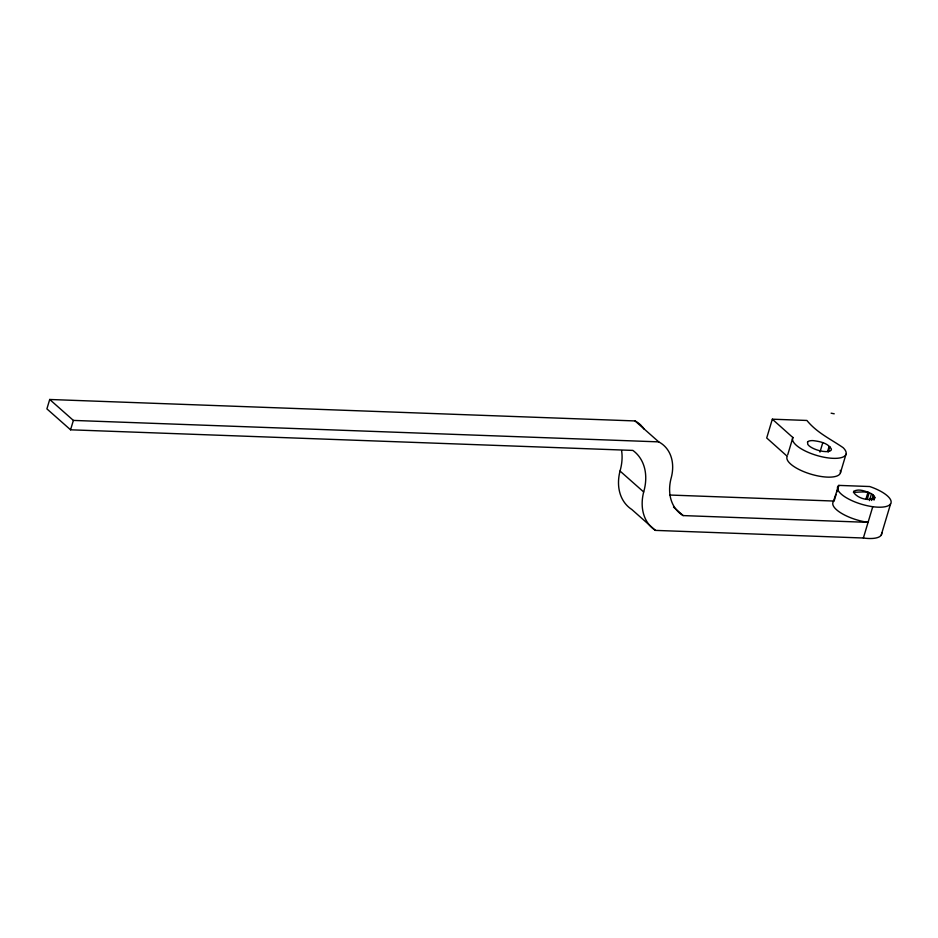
<?xml version="1.0" encoding="UTF-8"?>
<svg xmlns="http://www.w3.org/2000/svg" width="938" height="938" viewBox="0 0 938 938"><rect width="100%" height="100%" fill="white"/><g stroke="black" fill="none" stroke-linecap="round" stroke-linejoin="round"><path stroke-width="1.41" d="M641.686 425.993A43.793 32.842 -48.5 0 0 635.049 420.939L49.714 399.482L46.9 408.874L70.561 429.803L632.857 450.416A51.649 38.739 -48.5 0 1 643.679 491.969A48.799 36.605 -48.5 0 0 655.428 530.392L863.37 538.013A27.882 9.673 16.7 0 0 881.708 532.678M70.561 429.803L73.375 420.412L49.714 399.482M772.337 419.192L792.856 437.518A27.882 9.673 16.7 0 0 795.483 444.506L796.303 445.269A27.882 9.673 16.7 0 0 832.487 458.307A27.882 9.673 16.7 0 0 843.121 447.661C830.599 439.019 816.869 432.758 806.891 420.459L772.337 419.192L766.709 437.976L787.228 456.302A27.882 9.673 16.7 0 0 789.855 463.302L790.675 464.064A27.882 9.673 16.7 0 0 822.778 476.727A27.882 9.673 16.7 0 0 840.249 470.337M787.697 454.848L792.927 437.401M819.953 452.104L822.767 442.713M827.797 450.861L829.004 446.828M828.219 452.034L829.825 446.664M840.401 472.951L846.029 454.156M881.204 535.164L890.596 503.847A27.882 9.673 16.7 0 0 869.69 486.529L838.807 485.392L833.296 501.724A27.882 9.673 16.7 0 0 868.072 522.36L683.157 515.583L673.484 507.024M836.075 494.525L834.117 501.056L669.685 495.03M836.848 491.922L838.807 485.392M865.891 499.239L867.931 492.427L867.345 491.899M867.193 499.45L869.233 492.649C864.508 490.961 858.493 488.534 853.791 491.313L853.498 492.262C857.613 498.336 867.802 501.209 874.521 498.324L874.814 497.386C871.003 489.753 860.099 492.473 853.498 492.262M869.444 500.611L871.484 493.81M871.601 500.493L873.243 495.041M873.559 498.981L874.368 496.261M873.993 500.106L874.814 497.386M863.37 538.013L872.762 506.708M73.375 420.412L658.711 441.868A43.793 32.842 -48.5 0 1 671.397 477.161A46.431 34.823 -48.5 0 0 683.157 515.583M831.115 413.189L834.222 413.799M853.756 491.406L854.354 491.934M635.049 420.939L658.711 441.868M621.613 450.709A51.649 38.739 -48.5 0 1 620.018 471.04L643.679 491.969M655.428 530.392L631.778 509.463A48.799 36.605 -48.5 0 1 620.018 471.04M890.596 503.847A27.882 9.673 16.7 0 1 858.891 503.389A27.882 9.673 16.7 0 1 837.986 486.072M642.378 426.778A43.793 32.842 -48.5 0 1 644.277 429.299M807.536 442.044L807.806 444.46L809.131 445.878A12.546 4.35 16.7 0 0 822.943 451.377L825.803 451.624A12.546 4.35 16.7 0 0 831.408 449.079C827.902 442.83 819.437 441.364 812.859 440.602A12.546 4.35 16.7 0 0 807.536 442.044"/></g></svg>
